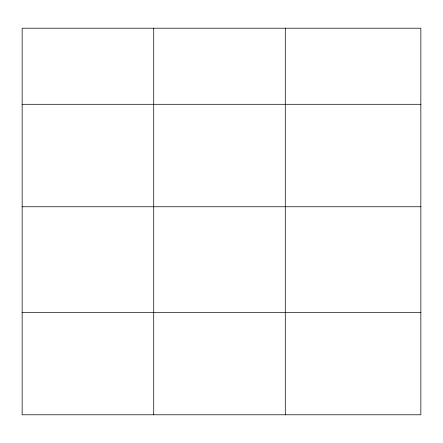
<?xml version="1.0" encoding="UTF-8"?>
<svg xmlns="http://www.w3.org/2000/svg" width="443" height="443" viewBox="0 0 443 443"><rect width="100%" height="100%" fill="white"/><g stroke="black" fill="none" stroke-linecap="round" stroke-linejoin="round"><path stroke-width="0.66" d="M420.85 206.759L420.85 28.208L22.15 28.208L22.15 414.792L420.85 414.792L420.85 206.759L22.15 206.759M22.15 104.299L420.85 104.299M22.15 312.332L420.85 312.332M285.292 28.208L285.292 414.792M153.721 28.208L153.721 414.792"/></g></svg>
